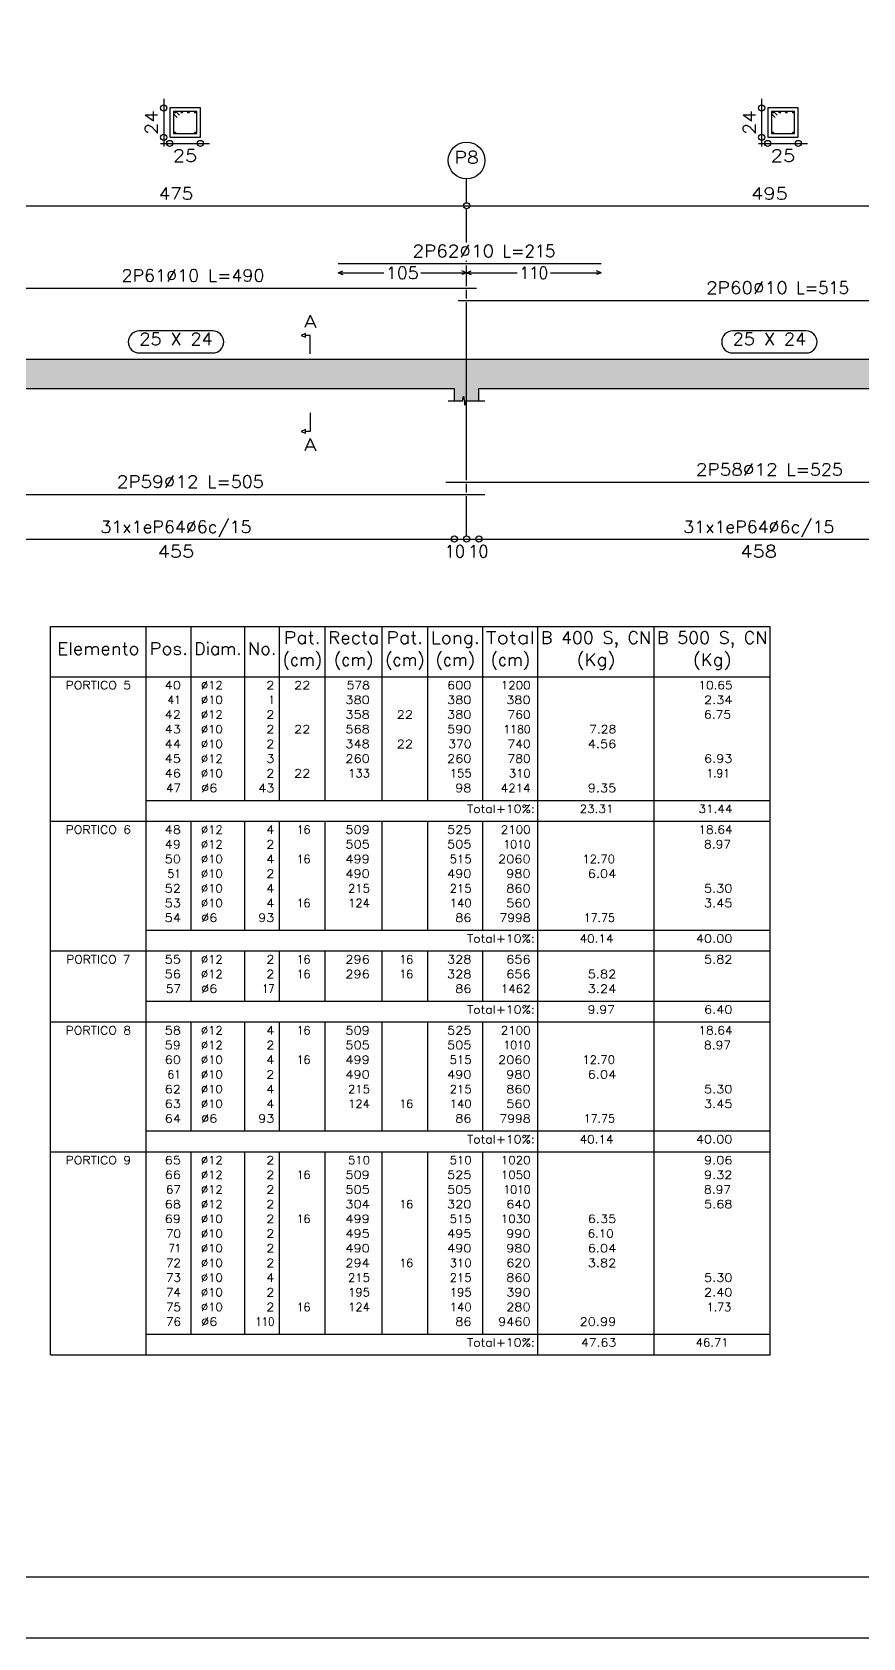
# Model space of a CAD drawing. Extents: x -10870 to 31130, y 27542 to 57242.
# Drawn here: x -1625 to 5165, y 27542 to 40660 of the extents above; entities that cross this region are included whole.
import ezdxf
from ezdxf.enums import TextEntityAlignment as Align

# ---------------------------------------------------------------- set-up
doc = ezdxf.new("R2010")
doc.units = 0
doc.header["$MEASUREMENT"] = 0
doc.linetypes.add('CONTINUA', pattern=[0])
doc.linetypes.add('CYPELINEA', pattern=[0])
doc.layers.get('0').update_dxf_attribs({"linetype": 'CONTINUOUS'})
for name, color, linetype in [('015', 1, 'CONTINUOUS'), ('06', 60, 'CONTINUOUS'), ('ARM_DENTRO_VIGA', 5, 'CYPELINEA'), ('ARM_ESTRIBOS', 2, 'CYPELINEA'), ('ARM_TEXTOS', 2, 'CYPELINEA'), ('COT_ARM', 2, 'CYPELINEA'), ('COT_COTAS', 1, 'CYPELINEA'), ('COT_EST', 1, 'CYPELINEA'), ('COT_LIN_APOYOS', 2, 'CYPELINEA'), ('COT_LIN_AUX_COTA', 2, 'CYPELINEA'), ('REF_NOMBRE', 2, 'CYPELINEA'), ('REF_REFERENCIA', 2, 'CYPELINEA'), ('SEC_CONTORNOS', 3, 'CYPELINEA'), ('SEC_DIM_VIGA', 3, 'CYPELINEA'), ('TABLAS', 1, 'CYPELINEA'), ('TXT_EST', 2, 'CYPELINEA'), ('TXT_LONG', 2, 'CYPELINEA')]:
    doc.layers.add(name, color=color, linetype=linetype)
doc.styles.get("Standard").update_dxf_attribs({"font": 'simplex.shx'})

msp = doc.modelspace()

# ---------------------------------------------------------------- hatches: boundary and pattern name
at = {"linetype": 'Continuous'}
h = msp.add_hatch(dxfattribs=at)
h.set_pattern_fill('AR-CONC', color=256, scale=50, style=0)
h.set_pattern_definition([(50, (460.5, 1696.2), (358.63, -31.376), [37.5, -412.5]), (355, (460.5, 1696.2), (-69.3757, 376.096), [30, -330]), (100.4514, (490.4, 1693.6), (289.2547, 344.7198), [31.87, -350.571]), (46.1842, (460.5, 1796.2), (533.6205, -82.7595), [56.25, -618.75]), (96.6356, (504.97, 1789.3), (467.331, 487.059), [47.805, -525.8565]), (351.1842, (460.5, 1796.2), (467.331, 487.059), [45, -495]), (21, (510.5, 1771.2), (298.4535, -201.3094), [37.5, -412.5]), (326, (510.5, 1771.2), (121.6577, 362.575), [30, -330]), (71.4514, (535.37, 1754.43), (420.1113, 161.2652), [31.87, -350.571]), (37.5, (460.5, 1696.2), (6.07993, 166.44693), [0, -326, 0, -335, 0, -331.25]), (7.5, (460.5, 1696.2), (131.5348, 197.20586), [0, -191, 0, -318.5, 0, -126.25]), (327.5, (349, 1696.2), (266.9112, -11.27744), [0, -125, 0, -390, 0, -517.5]), (317.5, (299, 1696.2), (291.5931, 50.0525), [0, -162.5, 0, -259, 0, -367.5])])
h.paths.add_polyline_path([(-7599, 37989), (-7699, 37989), (-7774, 37989), (-7774, 37749), (-7699, 37749), (-7699, 37649), (-7632, 37649), (-7626, 37687), (-7613, 37612), (-7607, 37649), (-7599, 37649)])
h.paths.add_polyline_path([(-2924, 37749), (-2924, 37649), (-2857, 37649), (-2851, 37687), (-2838, 37612), (-2832, 37649), (-2824, 37649), (-2824, 37989), (-2924, 37989), (-7499, 37989), (-7599, 37989), (-7599, 37649), (-7499, 37649), (-7499, 37749)])
h.paths.add_polyline_path([(-2724, 37989), (-2824, 37989), (-2824, 37649), (-2724, 37649), (-2724, 37749), (1826, 37749), (1826, 37649), (1893, 37649), (1900, 37687), (1912, 37612), (1918, 37649), (1926, 37649), (1926, 37989), (1826, 37989)])
h.paths.add_polyline_path([(2026, 37989), (1926, 37989), (1926, 37649), (2026, 37649), (2026, 37749), (6601, 37749), (6601, 37649), (6668, 37649), (6675, 37687), (6687, 37612), (6693, 37649), (6701, 37649), (6701, 37989), (6601, 37989)])
h.paths.add_polyline_path([(6876, 37989), (6801, 37989), (6701, 37989), (6701, 37649), (6801, 37649), (6801, 37749), (6876, 37749)])

# ---------------------------------------------------------------- linework, layer by layer
at = {"layer": '015', "linetype": 'CONTINUA'}
msp.add_lwpolyline([(-10870, 27542), (31130, 27542), (31130, 57242), (-10870, 57242)], close=True, dxfattribs=at)
at = {"layer": '06', "color": 6}
msp.add_lwpolyline([(-9870, 28042), (30630, 28042), (30630, 56742), (-9870, 56742)], close=True, dxfattribs=at)
at = {"layer": 'ARM_DENTRO_VIGA'}
for p, q in [((-459, 40012), (-459, 39997)), ((-402, 40012), (-402, 39997)), ((-348, 40012), (-348, 39997)), ((-291, 40012), (-291, 39997)), ((4428, 40012), (4428, 39997)), ((4485, 40012), (4485, 39997)), ((4539, 40012), (4539, 39997)), ((4596, 40012), (4596, 39997)), ((-467, 40005), (-452, 40005)), ((-410, 40005), (-395, 40005)), ((-356, 40005), (-341, 40005)), ((-299, 40005), (-284, 40005)), ((4421, 40005), (4436, 40005)), ((4478, 40005), (4493, 40005)), ((4532, 40005), (4547, 40005)), ((4589, 40005), (4604, 40005)), ((-467, 39837), (-449, 39837)), ((-458, 39846), (-458, 39828)), ((-301, 39837), (-283, 39837)), ((-292, 39846), (-292, 39828)), ((4420, 39837), (4438, 39837)), ((4429, 39846), (4429, 39828)), ((4586, 39837), (4604, 39837)), ((4595, 39846), (4595, 39828)), ((876, 38769), (3026, 38769)), ((-2894, 38569), (2006, 38569)), ((1856, 38469), (6846, 38469)), ((-2974, 36884), (2076, 36884)), ((1756, 36984), (6846, 36984))]:
    msp.add_line(p, q, dxfattribs=at)
for centre, radius in [((-459, 40005), 5), ((-402, 40005), 5), ((-348, 40005), 5), ((-291, 40005), 5), ((4428, 40005), 5), ((4485, 40005), 5), ((4539, 40005), 5), ((4596, 40005), 5), ((-458, 39837), 6), ((-292, 39837), 6), ((4429, 39837), 6), ((4595, 39837), 6)]:
    msp.add_circle(centre, radius, dxfattribs=at)
at = {"layer": 'ARM_ESTRIBOS'}
for p, q in [((-280, 40011), (-470, 40011)), ((-452, 40011), (-470, 40011)), ((-470, 40011), (-470, 39831)), ((-470, 40011), (-470, 39993)), ((-470, 39993), (-440, 39963)), ((-422, 39981), (-452, 40011)), ((-280, 39831), (-280, 40011)), ((4607, 40011), (4417, 40011)), ((4435, 40011), (4417, 40011)), ((4417, 40011), (4417, 39831)), ((4417, 40011), (4417, 39993)), ((4417, 39993), (4447, 39963)), ((4465, 39981), (4435, 40011)), ((4607, 39831), (4607, 40011)), ((-470, 39831), (-280, 39831)), ((4417, 39831), (4607, 39831))]:
    msp.add_line(p, q, dxfattribs=at)
at = {"layer": 'COT_ARM'}
for p, q in [((876, 38694), (913, 38709)), ((1926, 38694), (1888, 38709)), ((1926, 38694), (1963, 38709)), ((3026, 38694), (2988, 38709)), ((876, 38694), (1249, 38694)), ((876, 38694), (913, 38679)), ((1553, 38694), (1926, 38694)), ((1926, 38694), (1888, 38679)), ((1926, 38694), (2340, 38694)), ((1926, 38694), (1963, 38679)), ((2611, 38694), (3026, 38694)), ((3026, 38694), (2988, 38679))]:
    msp.add_line(p, q, dxfattribs=at)
at = {"layer": 'COT_COTAS'}
for p, q in [((-2824, 39242), (1926, 39242)), ((1926, 39242), (6951, 39242))]:
    msp.add_line(p, q, dxfattribs=at)
msp.add_circle((1926, 39242), 25, dxfattribs=at)
at = {"layer": 'COT_EST'}
for p, q in [((-2724, 36519), (1826, 36519)), ((1826, 36519), (1926, 36519)), ((1926, 36519), (2026, 36519)), ((2026, 36519), (6601, 36519))]:
    msp.add_line(p, q, dxfattribs=at)
for centre in [(1826, 36519), (1926, 36519), (2026, 36519)]:
    msp.add_circle(centre, 25, dxfattribs=at)
at = {"layer": 'COT_LIN_APOYOS'}
for p, q in [((1926, 39142), (1926, 39217)), ((1926, 38942), (1926, 39142)), ((1926, 38784), (1926, 38792)), ((1926, 38702), (1926, 38754)), ((1926, 38584), (1926, 38687)), ((1926, 38484), (1926, 38554)), ((1926, 38219), (1926, 38454)), ((1926, 37159), (1926, 38219)), ((1926, 36999), (1926, 37159)), ((1926, 36899), (1926, 36969)), ((1926, 36669), (1926, 36869)), ((1926, 36544), (1926, 36669))]:
    msp.add_line(p, q, dxfattribs=at)
at = {"layer": 'COT_LIN_AUX_COTA'}
for p, q in [((1926, 39412), (1926, 39462)), ((1926, 39267), (1926, 39412))]:
    msp.add_line(p, q, dxfattribs=at)
at = {"layer": 'REF_NOMBRE'}
for p, q in [((610, 38198), (573, 38183)), ((573, 38183), (610, 38168)), ((610, 38183), (610, 38198)), ((648, 38183), (610, 38183)), ((610, 38168), (610, 38183)), ((648, 38033), (648, 38183)), ((648, 37549), (648, 37399)), ((610, 37414), (573, 37399)), ((573, 37399), (610, 37384)), ((610, 37399), (610, 37414)), ((610, 37384), (610, 37399)), ((648, 37399), (610, 37399))]:
    msp.add_line(p, q, dxfattribs=at)
at = {"layer": 'REF_REFERENCIA'}
for p, q in [((-149, 38219), (-749, 38219)), ((4701, 38219), (4101, 38219)), ((-749, 38039), (-149, 38039)), ((4101, 38039), (4701, 38039))]:
    msp.add_line(p, q, dxfattribs=at)
msp.add_circle((1926, 39612), 150, dxfattribs=at)
for centre, start, end in [((-749, 38129), 90, 270), ((-149, 38129), 270, 90), ((4101, 38129), 90, 270), ((4701, 38129), 270, 90)]:
    msp.add_arc(centre, 90, start, end, dxfattribs=at)
at = {"layer": 'SEC_CONTORNOS'}
for p, q in [((-250, 40041), (-500, 40041)), ((-500, 40041), (-500, 39801)), ((-250, 39801), (-250, 40041)), ((4637, 40041), (4387, 40041)), ((4387, 40041), (4387, 39801)), ((4637, 39801), (4637, 40041)), ((-500, 39801), (-250, 39801)), ((4387, 39801), (4637, 39801)), ((-2724, 37989), (1826, 37989)), ((1826, 37989), (1926, 37989)), ((1826, 37989), (1926, 37989)), ((1926, 37989), (2026, 37989)), ((1926, 37989), (2026, 37989)), ((2026, 37989), (6601, 37989)), ((-2724, 37749), (1826, 37749)), ((1826, 37649), (1826, 37749)), ((1893, 37649), (1900, 37687)), ((1900, 37687), (1912, 37612)), ((2026, 37749), (6601, 37749)), ((2026, 37649), (2026, 37749)), ((1776, 37649), (1893, 37649)), ((1912, 37612), (1918, 37649)), ((1918, 37649), (2076, 37649))]:
    msp.add_line(p, q, dxfattribs=at)
at = {"layer": 'SEC_DIM_VIGA'}
for p, q in [((-550, 40116), (-550, 39726)), ((4337, 40116), (4337, 39726)), ((-575, 39751), (-175, 39751)), ((4312, 39751), (4712, 39751))]:
    msp.add_line(p, q, dxfattribs=at)
for centre in [(-550, 40041), (4337, 40041), (-550, 39801), (-500, 39751), (-250, 39751), (4337, 39801), (4387, 39751), (4637, 39751)]:
    msp.add_circle(centre, 25, dxfattribs=at)
at = {"layer": 'TABLAS'}
for p, q in [((-1476, 34239), (-1476, 35804)), ((-1476, 35804), (4408, 35804)), ((-692, 34239), (-692, 35804)), ((-325, 34384), (-325, 35804)), ((113, 34384), (113, 35804)), ((397, 34384), (397, 35804)), ((769, 34384), (769, 35804)), ((1235, 34384), (1235, 35804)), ((1608, 34384), (1608, 35804)), ((2058, 34384), (2058, 35804)), ((2508, 34239), (2508, 35804)), ((3458, 34239), (3458, 35804)), ((4408, 34239), (4408, 35804)), ((-1476, 35369), (-1476, 35419)), ((-1476, 35394), (4408, 35394)), ((-1476, 35394), (4408, 35394)), ((-692, 35369), (-692, 35419)), ((-325, 35369), (-325, 35394)), ((113, 35369), (113, 35394)), ((397, 35369), (397, 35394)), ((769, 35369), (769, 35394)), ((1235, 35369), (1235, 35394)), ((1608, 35369), (1608, 35394)), ((2058, 35369), (2058, 35394)), ((3458, 35369), (3458, 35419)), ((4408, 35369), (4408, 35419)), ((-692, 34384), (4408, 34384)), ((-1476, 34189), (-1476, 34239)), ((-1476, 34214), (4408, 34214)), ((-1476, 33179), (-1476, 34189)), ((-692, 34189), (-692, 34239)), ((-692, 33179), (-692, 34189)), ((-325, 34189), (-325, 34214)), ((-325, 33324), (-325, 34189)), ((113, 34189), (113, 34214)), ((113, 33324), (113, 34189)), ((397, 34189), (397, 34214)), ((397, 33324), (397, 34189)), ((769, 34189), (769, 34214)), ((769, 33324), (769, 34189)), ((1235, 34189), (1235, 34214)), ((1235, 33324), (1235, 34189)), ((1608, 34189), (1608, 34214)), ((1608, 33324), (1608, 34189)), ((2058, 34189), (2058, 34214)), ((2058, 33324), (2058, 34189)), ((2508, 33179), (2508, 34189)), ((3458, 34189), (3458, 34239)), ((3458, 33179), (3458, 34189)), ((4408, 34189), (4408, 34239)), ((4408, 33179), (4408, 34189)), ((-692, 33324), (4408, 33324)), ((-1476, 33129), (-1476, 33179)), ((-1476, 33154), (4408, 33154)), ((-1476, 32599), (-1476, 33129)), ((-692, 33129), (-692, 33179)), ((-692, 32599), (-692, 33129)), ((-325, 33129), (-325, 33154)), ((-325, 32744), (-325, 33129)), ((113, 33129), (113, 33154)), ((113, 32744), (113, 33129)), ((397, 33129), (397, 33154)), ((397, 32744), (397, 33129)), ((769, 33129), (769, 33154)), ((769, 32744), (769, 33129)), ((1235, 33129), (1235, 33154)), ((1235, 32744), (1235, 33129)), ((1608, 33129), (1608, 33154)), ((1608, 32744), (1608, 33129)), ((2058, 33129), (2058, 33154)), ((2058, 32744), (2058, 33129)), ((2508, 32599), (2508, 33129)), ((3458, 33129), (3458, 33179)), ((3458, 32599), (3458, 33129)), ((4408, 33129), (4408, 33179)), ((4408, 32599), (4408, 33129)), ((-692, 32744), (4408, 32744)), ((-1476, 32549), (-1476, 32599)), ((-1476, 32574), (4408, 32574)), ((-1476, 31539), (-1476, 32549)), ((-692, 32549), (-692, 32599)), ((-692, 31539), (-692, 32549)), ((-325, 32549), (-325, 32574)), ((-325, 31684), (-325, 32549)), ((113, 32549), (113, 32574)), ((113, 31684), (113, 32549)), ((397, 32549), (397, 32574)), ((397, 31684), (397, 32549)), ((769, 32549), (769, 32574)), ((769, 31684), (769, 32549)), ((1235, 32549), (1235, 32574)), ((1235, 31684), (1235, 32549)), ((1608, 32549), (1608, 32574)), ((1608, 31684), (1608, 32549)), ((2058, 32549), (2058, 32574)), ((2058, 31684), (2058, 32549)), ((2508, 31539), (2508, 32549)), ((3458, 32549), (3458, 32599)), ((3458, 31539), (3458, 32549)), ((4408, 32549), (4408, 32599)), ((4408, 31539), (4408, 32549)), ((-692, 31684), (4408, 31684)), ((-1476, 31489), (-1476, 31539)), ((-1476, 31514), (4408, 31514)), ((-1476, 29854), (-1476, 31489)), ((-692, 31489), (-692, 31539)), ((-692, 29879), (-692, 31489)), ((-325, 31489), (-325, 31514)), ((-325, 30024), (-325, 31489)), ((113, 31489), (113, 31514)), ((113, 30024), (113, 31489)), ((397, 31489), (397, 31514)), ((397, 30024), (397, 31489)), ((769, 31489), (769, 31514)), ((769, 30024), (769, 31489)), ((1235, 31489), (1235, 31514)), ((1235, 30024), (1235, 31489)), ((1608, 31489), (1608, 31514)), ((1608, 30024), (1608, 31489)), ((2058, 31489), (2058, 31514)), ((2058, 30024), (2058, 31489)), ((2508, 29854), (2508, 31489)), ((3458, 31489), (3458, 31539)), ((3458, 29854), (3458, 31489)), ((4408, 31489), (4408, 31539)), ((4408, 29854), (4408, 31489)), ((-692, 30024), (4408, 30024)), ((-1476, 29854), (4408, 29854)), ((-692, 29854), (-692, 29879))]:
    msp.add_line(p, q, dxfattribs=at)
at = {"layer": 'TABLAS', "color": 2}
for p, q in [((2508, 35369), (2508, 35419)), ((2508, 34189), (2508, 34239)), ((2508, 33129), (2508, 33179)), ((2508, 32549), (2508, 32599)), ((2508, 31489), (2508, 31539))]:
    msp.add_line(p, q, dxfattribs=at)

# ---------------------------------------------------------------- texts
at = {"layer": 'ARM_TEXTOS'}
for s, width, p, p2 in [('2P62%%c10', 1.079077, (1483, 38822), (2151, 38822)), ('2P61%%c10', 1.057833, (-895, 38622), (-260, 38622)), ('2P60%%c10', 1.079077, (3883, 38522), (4551, 38522)), ('2P58%%c12', 1.079077, (3800, 37037), (4468, 37037)), ('2P59%%c12', 1.079077, (-933, 36937), (-265, 36937))]:
    msp.add_text(s, height=100, dxfattribs=dict(at, width=width)).set_placement(p, p2, align=Align.FIT)
at = {"layer": 'COT_ARM'}
for s, width, p, p2 in [('105', 1.1193, (1267, 38644), (1534, 38644)), ('110', 1.065978, (2359, 38644), (2592, 38644))]:
    msp.add_text(s, height=100, dxfattribs=dict(at, width=width)).set_placement(p, p2, align=Align.FIT)
at = {"layer": 'COT_COTAS'}
for s, width, p, p2 in [('475', 1.1025, (-591, 39292), (-308, 39292)), ('495', 1.166667, (4251, 39292), (4551, 39292))]:
    msp.add_text(s, height=100, dxfattribs=dict(at, width=width)).set_placement(p, p2, align=Align.FIT)
at = {"layer": 'COT_EST'}
for s, width, p, p2 in [('455', 1.166667, (-599, 36369), (-299, 36369)), ('10', 1.1655, (1747, 36369), (1913, 36369)), ('10', 1.1655, (1938, 36369), (2105, 36369)), ('458', 1.166667, (4163, 36369), (4463, 36369))]:
    msp.add_text(s, height=100, dxfattribs=dict(at, width=width)).set_placement(p, p2, align=Align.FIT)
at = {"layer": 'REF_NOMBRE', "width": 1.3125}
for p, p2 in [((598, 38248), (698, 38248)), ((598, 37240), (698, 37240))]:
    msp.add_text('A', height=100, dxfattribs=at).set_placement(p, p2, align=Align.FIT)
at = {"layer": 'REF_REFERENCIA'}
for s, width, p, p2 in [('P8', 1.2, (1826, 39587), (2026, 39587)), ('25 X 24', 0.947368, (-749, 38104), (-149, 38104)), ('25 X 24', 0.947368, (4101, 38104), (4701, 38104))]:
    msp.add_text(s, height=100, dxfattribs=dict(at, width=width)).set_placement(p, p2, align=Align.FIT)
at = {"layer": 'SEC_DIM_VIGA', "width": 1.2}
for p, p2 in [((-600, 39821), (-600, 40021)), ((4287, 39821), (4287, 40021))]:
    msp.add_text('24', height=100, rotation=90, dxfattribs=at).set_placement(p, p2, align=Align.FIT)
at = {"layer": 'SEC_DIM_VIGA', "width": 1.235294}
for p, p2 in [((-475, 39601), (-275, 39601)), ((4412, 39601), (4612, 39601))]:
    msp.add_text('25', height=100, dxfattribs=at).set_placement(p, p2, align=Align.FIT)
at = {"layer": 'TABLAS', "color": 2}
for s, height, width, p, p2 in [('Pat.', 100, 1.125, (433, 35664), (733, 35664)), ('Recta', 100, 1.053795, (794, 35664), (1210, 35664)), ('Pat.', 100, 1.125, (1271, 35664), (1571, 35664)), ('Long.', 100, 1.105263, (1633, 35664), (2033, 35664)), ('Total', 100, 1.2, (2083, 35664), (2483, 35664)), ('B 400 S, CN', 100, 0.931034, (2533, 35664), (3433, 35664)), ('B 500 S, CN', 100, 0.931034, (3483, 35664), (4383, 35664)), ('Elemento', 100, 1.015252, (-1420, 35574), (-748, 35574)), ('Pos.', 100, 1.126525, (-667, 35574), (-351, 35574)), ('Diam.', 100, 1.019812, (-300, 35574), (88, 35574)), ('No.', 100, 1.140349, (138, 35574), (372, 35574)), ('(cm)', 100, 0.98, (422, 35484), (744, 35484)), ('(cm)', 100, 0.98, (841, 35484), (1163, 35484)), ('(cm)', 100, 0.98, (1260, 35484), (1582, 35484)), ('(cm)', 100, 0.98, (1672, 35484), (1994, 35484)), ('(cm)', 100, 0.98, (2122, 35484), (2444, 35484)), ('(Kg)', 100, 1.08959, (2824, 35484), (3141, 35484)), ('(Kg)', 100, 1.08959, (3774, 35484), (4091, 35484)), ('PORTICO 5', 66.7, 1.015465, (-1352, 35292), (-817, 35292)), ('40', 66.7, 1.235757, (-542, 35292), (-409, 35292)), ('%%c12', 66.7, 1.147787, (-245, 35292), (-67, 35292)), ('2', 66.7, 1.496624, (289, 35292), (355, 35292)), ('22', 66.7, 1.237148, (516, 35292), (649, 35292)), ('578', 66.7, 1.102776, (946, 35292), (1135, 35292)), ('600', 66.7, 1.166958, (1766, 35292), (1966, 35292)), ('1200', 66.7, 1.100525, (2205, 35292), (2449, 35292)), ('10.65', 66.7, 1.094899, (3821, 35292), (4099, 35292)), ('41', 66.7, 1.40021, (-520, 35172), (-409, 35172)), ('%%c10', 66.7, 1.147787, (-245, 35172), (-67, 35172)), ('1', 66.7, 2.804201, (311, 35172), (355, 35172)), ('380', 66.7, 1.166958, (935, 35172), (1135, 35172)), ('380', 66.7, 1.166958, (1766, 35172), (1966, 35172)), ('380', 66.7, 1.166958, (2249, 35172), (2449, 35172)), ('2.34', 66.7, 1.13186, (3866, 35172), (4099, 35172)), ('42', 66.7, 1.235757, (-542, 35052), (-409, 35052)), ('%%c12', 66.7, 1.147787, (-245, 35052), (-67, 35052)), ('2', 66.7, 1.496624, (289, 35052), (355, 35052)), ('358', 66.7, 1.166958, (935, 35052), (1135, 35052)), ('22', 66.7, 1.237148, (1355, 35052), (1488, 35052)), ('380', 66.7, 1.166958, (1766, 35052), (1966, 35052)), ('760', 66.7, 1.102776, (2260, 35052), (2449, 35052)), ('6.75', 66.7, 1.092929, (3866, 35052), (4088, 35052)), ('43', 66.7, 1.235757, (-542, 34932), (-409, 34932)), ('%%c10', 66.7, 1.147787, (-245, 34932), (-67, 34932)), ('2', 66.7, 1.496624, (289, 34932), (355, 34932)), ('22', 66.7, 1.237148, (516, 34932), (649, 34932)), ('568', 66.7, 1.166958, (935, 34932), (1135, 34932)), ('590', 66.7, 1.166958, (1766, 34932), (1966, 34932)), ('1180', 66.7, 1.05981, (2227, 34932), (2449, 34932)), ('7.28', 66.7, 1.092929, (2927, 34932), (3149, 34932)), ('44', 66.7, 1.20045, (-542, 34812), (-409, 34812)), ('%%c10', 66.7, 1.147787, (-245, 34812), (-67, 34812)), ('2', 66.7, 1.496624, (289, 34812), (355, 34812)), ('348', 66.7, 1.166958, (935, 34812), (1135, 34812)), ('22', 66.7, 1.237148, (1355, 34812), (1488, 34812)), ('370', 66.7, 1.102776, (1777, 34812), (1966, 34812)), ('740', 66.7, 1.102776, (2260, 34812), (2449, 34812)), ('4.56', 66.7, 1.167792, (2916, 34812), (3149, 34812)), ('45', 66.7, 1.235757, (-542, 34692), (-409, 34692)), ('46', 66.7, 1.273205, (-542, 34572), (-409, 34572)), ('%%c12', 66.7, 1.147787, (-245, 34692), (-67, 34692)), ('%%c10', 66.7, 1.147787, (-245, 34572), (-67, 34572)), ('3', 66.7, 1.496624, (289, 34692), (355, 34692)), ('2', 66.7, 1.496624, (289, 34572), (355, 34572)), ('22', 66.7, 1.237148, (516, 34572), (649, 34572)), ('260', 66.7, 1.166958, (935, 34692), (1135, 34692)), ('133', 66.7, 1.12168, (957, 34572), (1135, 34572)), ('260', 66.7, 1.166958, (1766, 34692), (1966, 34692)), ('155', 66.7, 1.12168, (1788, 34572), (1966, 34572)), ('780', 66.7, 1.102776, (2260, 34692), (2449, 34692)), ('310', 66.7, 1.12168, (2271, 34572), (2449, 34572)), ('6.93', 66.7, 1.149545, (3866, 34692), (4099, 34692)), ('1.91', 66.7, 1.167645, (3888, 34572), (4077, 34572)), ('47', 66.7, 1.13243, (-531, 34452), (-409, 34452)), ('%%c6', 66.7, 1.319392, (-245, 34452), (-111, 34452)), ('43', 66.7, 1.237148, (222, 34452), (355, 34452)), ('98', 66.7, 1.237148, (1832, 34452), (1966, 34452)), ('4214', 66.7, 1.085025, (2205, 34452), (2449, 34452)), ('9.35', 66.7, 1.149545, (2916, 34452), (3149, 34452)), ('Total+10%:', 66.7, 1.063391, (1929, 34282), (2483, 34282)), ('23.31', 66.7, 1.167892, (2849, 34282), (3127, 34282)), ('31.44', 66.7, 1.081381, (3821, 34282), (4099, 34282)), ('PORTICO 6', 66.7, 1.021619, (-1352, 34112), (-817, 34112)), ('48', 66.7, 1.235757, (-542, 34112), (-409, 34112)), ('%%c12', 66.7, 1.147787, (-245, 34112), (-67, 34112)), ('4', 66.7, 1.396849, (289, 34112), (355, 34112)), ('16', 66.7, 1.205991, (538, 34112), (649, 34112)), ('509', 66.7, 1.188976, (935, 34112), (1135, 34112)), ('525', 66.7, 1.166958, (1766, 34112), (1966, 34112)), ('2100', 66.7, 1.100525, (2205, 34112), (2449, 34112)), ('18.64', 66.7, 1.081381, (3821, 34112), (4099, 34112)), ('49', 66.7, 1.273205, (-542, 33992), (-409, 33992)), ('%%c12', 66.7, 1.147787, (-245, 33992), (-67, 33992)), ('2', 66.7, 1.496624, (289, 33992), (355, 33992)), ('505', 66.7, 1.166958, (935, 33992), (1135, 33992)), ('505', 66.7, 1.166958, (1766, 33992), (1966, 33992)), ('1010', 66.7, 1.05981, (2227, 33992), (2449, 33992)), ('8.97', 66.7, 1.092929, (3866, 33992), (4088, 33992)), ('50', 66.7, 1.235757, (-542, 33872), (-409, 33872)), ('%%c10', 66.7, 1.147787, (-245, 33872), (-67, 33872)), ('4', 66.7, 1.396849, (289, 33872), (355, 33872)), ('16', 66.7, 1.205991, (538, 33872), (649, 33872)), ('499', 66.7, 1.188976, (935, 33872), (1135, 33872)), ('515', 66.7, 1.12168, (1788, 33872), (1966, 33872)), ('2060', 66.7, 1.134709, (2183, 33872), (2449, 33872)), ('12.70', 66.7, 1.049606, (2872, 33872), (3138, 33872)), ('51', 66.7, 1.40021, (-520, 33752), (-409, 33752)), ('%%c10', 66.7, 1.147787, (-245, 33752), (-67, 33752)), ('2', 66.7, 1.496624, (289, 33752), (355, 33752)), ('490', 66.7, 1.166958, (935, 33752), (1135, 33752)), ('490', 66.7, 1.166958, (1766, 33752), (1966, 33752)), ('980', 66.7, 1.166958, (2249, 33752), (2449, 33752)), ('6.04', 66.7, 1.13186, (2916, 33752), (3149, 33752)), ('52', 66.7, 1.235757, (-542, 33632), (-409, 33632)), ('%%c10', 66.7, 1.147787, (-245, 33632), (-67, 33632)), ('4', 66.7, 1.396849, (289, 33632), (355, 33632)), ('215', 66.7, 1.12168, (957, 33632), (1135, 33632)), ('215', 66.7, 1.12168, (1788, 33632), (1966, 33632)), ('860', 66.7, 1.166958, (2249, 33632), (2449, 33632)), ('5.30', 66.7, 1.149545, (3866, 33632), (4099, 33632)), ('53', 66.7, 1.235757, (-542, 33512), (-409, 33512)), ('54', 66.7, 1.20045, (-542, 33392), (-409, 33392)), ('%%c10', 66.7, 1.147787, (-245, 33512), (-67, 33512)), ('%%c6', 66.7, 1.319392, (-245, 33392), (-111, 33392)), ('93', 66.7, 1.237148, (222, 33392), (355, 33392)), ('4', 66.7, 1.396849, (289, 33512), (355, 33512)), ('16', 66.7, 1.205991, (538, 33512), (649, 33512)), ('124', 66.7, 1.099687, (957, 33512), (1135, 33512)), ('140', 66.7, 1.12168, (1788, 33512), (1966, 33512)), ('86', 66.7, 1.274637, (1832, 33392), (1966, 33392)), ('7998', 66.7, 1.087873, (2194, 33392), (2449, 33392)), ('560', 66.7, 1.166958, (2249, 33512), (2449, 33512)), ('17.75', 66.7, 1.006283, (2883, 33392), (3138, 33392)), ('3.45', 66.7, 1.149545, (3866, 33512), (4099, 33512)), ('Total+10%:', 66.7, 1.063391, (1929, 33222), (2483, 33222)), ('40.14', 66.7, 1.081381, (2849, 33222), (3127, 33222)), ('40.00', 66.7, 1.125281, (3799, 33222), (4099, 33222)), ('PORTICO 7', 66.7, 0.994586, (-1346, 33052), (-822, 33052)), ('55', 66.7, 1.235757, (-542, 33052), (-409, 33052)), ('%%c12', 66.7, 1.147787, (-245, 33052), (-67, 33052)), ('2', 66.7, 1.496624, (289, 33052), (355, 33052)), ('16', 66.7, 1.205991, (538, 33052), (649, 33052)), ('296', 66.7, 1.188976, (935, 33052), (1135, 33052)), ('16', 66.7, 1.205991, (1377, 33052), (1488, 33052)), ('328', 66.7, 1.166958, (1766, 33052), (1966, 33052)), ('656', 66.7, 1.188976, (2249, 33052), (2449, 33052)), ('5.82', 66.7, 1.149545, (3866, 33052), (4099, 33052)), ('56', 66.7, 1.273205, (-542, 32932), (-409, 32932)), ('%%c12', 66.7, 1.147787, (-245, 32932), (-67, 32932)), ('2', 66.7, 1.496624, (289, 32932), (355, 32932)), ('16', 66.7, 1.205991, (538, 32932), (649, 32932)), ('296', 66.7, 1.188976, (935, 32932), (1135, 32932)), ('16', 66.7, 1.205991, (1377, 32932), (1488, 32932)), ('328', 66.7, 1.166958, (1766, 32932), (1966, 32932)), ('656', 66.7, 1.188976, (2249, 32932), (2449, 32932)), ('5.82', 66.7, 1.149545, (2916, 32932), (3149, 32932)), ('57', 66.7, 1.13243, (-531, 32812), (-409, 32812)), ('%%c6', 66.7, 1.319392, (-245, 32812), (-111, 32812)), ('17', 66.7, 1.050263, (255, 32812), (355, 32812)), ('86', 66.7, 1.274637, (1832, 32812), (1966, 32812)), ('1462', 66.7, 1.100525, (2205, 32812), (2449, 32812)), ('3.24', 66.7, 1.13186, (2916, 32812), (3149, 32812)), ('Total+10%:', 66.7, 1.063391, (1929, 32642), (2483, 32642)), ('9.97', 66.7, 1.092929, (2916, 32642), (3138, 32642)), ('6.40', 66.7, 1.149545, (3866, 32642), (4099, 32642)), ('PORTICO 8', 66.7, 1.015465, (-1352, 32472), (-817, 32472)), ('58', 66.7, 1.235757, (-542, 32472), (-409, 32472)), ('%%c12', 66.7, 1.147787, (-245, 32472), (-67, 32472)), ('4', 66.7, 1.396849, (289, 32472), (355, 32472)), ('16', 66.7, 1.205991, (538, 32472), (649, 32472)), ('509', 66.7, 1.188976, (935, 32472), (1135, 32472)), ('525', 66.7, 1.166958, (1766, 32472), (1966, 32472)), ('2100', 66.7, 1.100525, (2205, 32472), (2449, 32472)), ('18.64', 66.7, 1.081381, (3821, 32472), (4099, 32472)), ('59', 66.7, 1.273205, (-542, 32352), (-409, 32352)), ('%%c12', 66.7, 1.147787, (-245, 32352), (-67, 32352)), ('2', 66.7, 1.496624, (289, 32352), (355, 32352)), ('505', 66.7, 1.166958, (935, 32352), (1135, 32352)), ('505', 66.7, 1.166958, (1766, 32352), (1966, 32352)), ('1010', 66.7, 1.05981, (2227, 32352), (2449, 32352)), ('8.97', 66.7, 1.092929, (3866, 32352), (4088, 32352)), ('60', 66.7, 1.235757, (-542, 32232), (-409, 32232)), ('%%c10', 66.7, 1.147787, (-245, 32232), (-67, 32232)), ('4', 66.7, 1.396849, (289, 32232), (355, 32232)), ('16', 66.7, 1.205991, (538, 32232), (649, 32232)), ('499', 66.7, 1.188976, (935, 32232), (1135, 32232)), ('515', 66.7, 1.12168, (1788, 32232), (1966, 32232)), ('2060', 66.7, 1.134709, (2183, 32232), (2449, 32232)), ('12.70', 66.7, 1.049606, (2872, 32232), (3138, 32232)), ('61', 66.7, 1.40021, (-520, 32112), (-409, 32112)), ('%%c10', 66.7, 1.147787, (-245, 32112), (-67, 32112)), ('2', 66.7, 1.496624, (289, 32112), (355, 32112)), ('490', 66.7, 1.166958, (935, 32112), (1135, 32112)), ('490', 66.7, 1.166958, (1766, 32112), (1966, 32112)), ('980', 66.7, 1.166958, (2249, 32112), (2449, 32112)), ('6.04', 66.7, 1.13186, (2916, 32112), (3149, 32112)), ('62', 66.7, 1.235757, (-542, 31992), (-409, 31992)), ('%%c10', 66.7, 1.147787, (-245, 31992), (-67, 31992)), ('4', 66.7, 1.396849, (289, 31992), (355, 31992)), ('215', 66.7, 1.12168, (957, 31992), (1135, 31992)), ('215', 66.7, 1.12168, (1788, 31992), (1966, 31992)), ('860', 66.7, 1.166958, (2249, 31992), (2449, 31992)), ('5.30', 66.7, 1.149545, (3866, 31992), (4099, 31992)), ('63', 66.7, 1.235757, (-542, 31872), (-409, 31872)), ('%%c10', 66.7, 1.147787, (-245, 31872), (-67, 31872)), ('4', 66.7, 1.396849, (289, 31872), (355, 31872)), ('124', 66.7, 1.099687, (957, 31872), (1135, 31872)), ('16', 66.7, 1.205991, (1377, 31872), (1488, 31872)), ('140', 66.7, 1.12168, (1788, 31872), (1966, 31872)), ('560', 66.7, 1.166958, (2249, 31872), (2449, 31872)), ('3.45', 66.7, 1.149545, (3866, 31872), (4099, 31872)), ('64', 66.7, 1.20045, (-542, 31752), (-409, 31752)), ('%%c6', 66.7, 1.319392, (-245, 31752), (-111, 31752)), ('93', 66.7, 1.237148, (222, 31752), (355, 31752)), ('86', 66.7, 1.274637, (1832, 31752), (1966, 31752)), ('7998', 66.7, 1.087873, (2194, 31752), (2449, 31752)), ('17.75', 66.7, 1.006283, (2883, 31752), (3138, 31752)), ('Total+10%:', 66.7, 1.063391, (1929, 31582), (2483, 31582)), ('40.14', 66.7, 1.081381, (2849, 31582), (3127, 31582)), ('40.00', 66.7, 1.125281, (3799, 31582), (4099, 31582)), ('PORTICO 9', 66.7, 1.021619, (-1352, 31412), (-817, 31412)), ('65', 66.7, 1.235757, (-542, 31412), (-409, 31412)), ('66', 66.7, 1.273205, (-542, 31292), (-409, 31292)), ('%%c12', 66.7, 1.147787, (-245, 31412), (-67, 31412)), ('%%c12', 66.7, 1.147787, (-245, 31292), (-67, 31292)), ('2', 66.7, 1.496624, (289, 31412), (355, 31412)), ('2', 66.7, 1.496624, (289, 31292), (355, 31292)), ('16', 66.7, 1.205991, (538, 31292), (649, 31292)), ('509', 66.7, 1.188976, (935, 31292), (1135, 31292)), ('510', 66.7, 1.12168, (957, 31412), (1135, 31412)), ('525', 66.7, 1.166958, (1766, 31292), (1966, 31292)), ('510', 66.7, 1.12168, (1788, 31412), (1966, 31412)), ('1020', 66.7, 1.100525, (2205, 31412), (2449, 31412)), ('1050', 66.7, 1.100525, (2205, 31292), (2449, 31292)), ('9.06', 66.7, 1.167792, (3866, 31412), (4099, 31412)), ('9.32', 66.7, 1.149545, (3866, 31292), (4099, 31292)), ('67', 66.7, 1.13243, (-531, 31172), (-409, 31172)), ('%%c12', 66.7, 1.147787, (-245, 31172), (-67, 31172)), ('2', 66.7, 1.496624, (289, 31172), (355, 31172)), ('505', 66.7, 1.166958, (935, 31172), (1135, 31172)), ('505', 66.7, 1.166958, (1766, 31172), (1966, 31172)), ('1010', 66.7, 1.05981, (2227, 31172), (2449, 31172)), ('8.97', 66.7, 1.092929, (3866, 31172), (4088, 31172)), ('68', 66.7, 1.235757, (-542, 31052), (-409, 31052)), ('%%c12', 66.7, 1.147787, (-245, 31052), (-67, 31052)), ('2', 66.7, 1.496624, (289, 31052), (355, 31052)), ('304', 66.7, 1.145741, (935, 31052), (1135, 31052)), ('16', 66.7, 1.205991, (1377, 31052), (1488, 31052)), ('320', 66.7, 1.166958, (1766, 31052), (1966, 31052)), ('640', 66.7, 1.166958, (2249, 31052), (2449, 31052)), ('5.68', 66.7, 1.149545, (3866, 31052), (4099, 31052)), ('69', 66.7, 1.273205, (-542, 30932), (-409, 30932)), ('%%c10', 66.7, 1.147787, (-245, 30932), (-67, 30932)), ('2', 66.7, 1.496624, (289, 30932), (355, 30932)), ('16', 66.7, 1.205991, (538, 30932), (649, 30932)), ('499', 66.7, 1.188976, (935, 30932), (1135, 30932)), ('515', 66.7, 1.12168, (1788, 30932), (1966, 30932)), ('1030', 66.7, 1.100525, (2205, 30932), (2449, 30932)), ('6.35', 66.7, 1.149545, (2916, 30932), (3149, 30932)), ('70', 66.7, 1.13243, (-531, 30812), (-409, 30812)), ('%%c10', 66.7, 1.147787, (-245, 30812), (-67, 30812)), ('2', 66.7, 1.496624, (289, 30812), (355, 30812)), ('495', 66.7, 1.166958, (935, 30812), (1135, 30812)), ('495', 66.7, 1.166958, (1766, 30812), (1966, 30812)), ('990', 66.7, 1.166958, (2249, 30812), (2449, 30812)), ('6.10', 66.7, 1.108027, (2916, 30812), (3127, 30812)), ('71', 66.7, 1.260315, (-509, 30692), (-409, 30692)), ('%%c10', 66.7, 1.147787, (-245, 30692), (-67, 30692)), ('2', 66.7, 1.496624, (289, 30692), (355, 30692)), ('490', 66.7, 1.166958, (935, 30692), (1135, 30692)), ('490', 66.7, 1.166958, (1766, 30692), (1966, 30692)), ('980', 66.7, 1.166958, (2249, 30692), (2449, 30692)), ('6.04', 66.7, 1.13186, (2916, 30692), (3149, 30692)), ('72', 66.7, 1.13243, (-531, 30572), (-409, 30572)), ('%%c10', 66.7, 1.147787, (-245, 30572), (-67, 30572)), ('2', 66.7, 1.496624, (289, 30572), (355, 30572)), ('294', 66.7, 1.145741, (935, 30572), (1135, 30572)), ('16', 66.7, 1.205991, (1377, 30572), (1488, 30572)), ('310', 66.7, 1.12168, (1788, 30572), (1966, 30572)), ('620', 66.7, 1.166958, (2249, 30572), (2449, 30572)), ('3.82', 66.7, 1.149545, (2916, 30572), (3149, 30572)), ('73', 66.7, 1.13243, (-531, 30452), (-409, 30452)), ('%%c10', 66.7, 1.147787, (-245, 30452), (-67, 30452)), ('4', 66.7, 1.396849, (289, 30452), (355, 30452)), ('215', 66.7, 1.12168, (957, 30452), (1135, 30452)), ('215', 66.7, 1.12168, (1788, 30452), (1966, 30452)), ('860', 66.7, 1.166958, (2249, 30452), (2449, 30452)), ('5.30', 66.7, 1.149545, (3866, 30452), (4099, 30452)), ('74', 66.7, 1.100075, (-531, 30332), (-409, 30332)), ('%%c10', 66.7, 1.147787, (-245, 30332), (-67, 30332)), ('2', 66.7, 1.496624, (289, 30332), (355, 30332)), ('195', 66.7, 1.12168, (957, 30332), (1135, 30332)), ('195', 66.7, 1.12168, (1788, 30332), (1966, 30332)), ('390', 66.7, 1.166958, (2249, 30332), (2449, 30332)), ('2.40', 66.7, 1.149545, (3866, 30332), (4099, 30332)), ('75', 66.7, 1.13243, (-531, 30212), (-409, 30212)), ('%%c10', 66.7, 1.147787, (-245, 30212), (-67, 30212)), ('2', 66.7, 1.496624, (289, 30212), (355, 30212)), ('16', 66.7, 1.205991, (538, 30212), (649, 30212)), ('124', 66.7, 1.099687, (957, 30212), (1135, 30212)), ('140', 66.7, 1.12168, (1788, 30212), (1966, 30212)), ('280', 66.7, 1.166958, (2249, 30212), (2449, 30212)), ('1.73', 66.7, 1.050263, (3888, 30212), (4088, 30212)), ('76', 66.7, 1.166746, (-531, 30092), (-409, 30092)), ('%%c6', 66.7, 1.319392, (-245, 30092), (-111, 30092)), ('110', 66.7, 1.065103, (200, 30092), (355, 30092)), ('86', 66.7, 1.274637, (1832, 30092), (1966, 30092)), ('9460', 66.7, 1.134709, (2183, 30092), (2449, 30092)), ('20.99', 66.7, 1.138839, (2849, 30092), (3149, 30092)), ('Total+10%:', 66.7, 1.063391, (1929, 29922), (2483, 29922)), ('47.63', 66.7, 1.084021, (2860, 29922), (3149, 29922)), ('46.71', 66.7, 1.11958, (3799, 29922), (4066, 29922))]:
    msp.add_text(s, height=height, dxfattribs=dict(at, width=width)).set_placement(p, p2, align=Align.FIT)
at = {"layer": 'TXT_EST', "width": 1.008899}
for p, p2 in [((-1067, 36569), (168, 36569)), ((3696, 36569), (4931, 36569))]:
    msp.add_text('31x1eP64%%c6c/15', height=100, dxfattribs=at).set_placement(p, p2, align=Align.FIT)
at = {"layer": 'TXT_LONG'}
for s, width, p, p2 in [(' L=215', 0.9375, (2151, 38822), (2651, 38822)), (' L=490', 0.965819, (-261, 38622), (273, 38622)), (' L=515', 0.9375, (4551, 38522), (5051, 38522)), (' L=525', 0.965819, (4468, 37037), (5001, 37037)), (' L=505', 0.965819, (-266, 36937), (268, 36937))]:
    msp.add_text(s, height=100, dxfattribs=dict(at, width=width)).set_placement(p, p2, align=Align.FIT)

doc.saveas('drawing.dxf')
